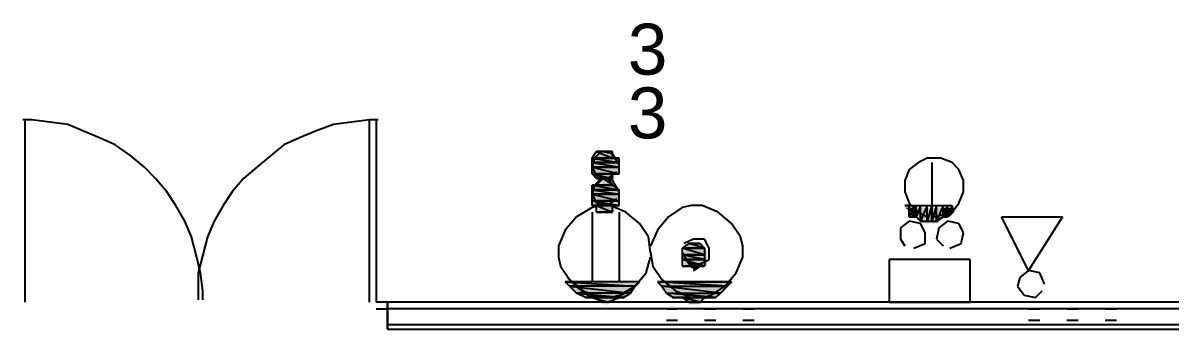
# Model space of a CAD drawing. Header units: millimetres. Extents: x 5 to 415, y 48 to 251.
# Drawn here: x 40.96 to 49.95, y 106.61 to 109.01 of the extents above; entities that cross this region are included whole.
import ezdxf

# ---------------------------------------------------------------- set-up
doc = ezdxf.new("R2010")
doc.units = ezdxf.units.MM
for name, color, linetype in [('H', 7, 'Continuous'), ('P', 7, 'Continuous'), ('T', 7, 'Continuous')]:
    doc.layers.add(name, color=color, linetype=linetype)

msp = doc.modelspace()

# ---------------------------------------------------------------- hatches: boundary and pattern name
at = {"layer": 'H', "linetype": 'Continuous'}
for points in [[(45.42, 107.95), (45.473, 107.985), (45.597, 107.985), (45.597, 107.95), (45.42, 107.95)], [(45.42, 107.915), (45.42, 107.95), (45.632, 107.95), (45.632, 107.915), (45.42, 107.915)], [(45.42, 107.862), (45.42, 107.915), (45.632, 107.915), (45.632, 107.862), (45.42, 107.862)], [(45.42, 107.827), (45.42, 107.862), (45.632, 107.862), (45.632, 107.827), (45.42, 107.827)], [(45.473, 107.774), (45.42, 107.827), (45.597, 107.827), (45.597, 107.774), (45.473, 107.774)], [(45.42, 107.703), (45.42, 107.738), (45.597, 107.738), (45.632, 107.703), (45.42, 107.703)], [(45.473, 107.738), (45.508, 107.774), (45.544, 107.774), (45.597, 107.738), (45.473, 107.738)], [(45.42, 107.65), (45.42, 107.703), (45.632, 107.703), (45.632, 107.65), (45.42, 107.65)], [(45.42, 107.615), (45.42, 107.65), (45.632, 107.65), (45.632, 107.615), (45.42, 107.615)], [(45.42, 107.562), (45.42, 107.615), (45.632, 107.615), (45.632, 107.562), (45.42, 107.562)], [(45.473, 107.527), (45.473, 107.562), (45.597, 107.562), (45.597, 107.527), (45.473, 107.527)], [(47.925, 107.527), (47.872, 107.562), (47.925, 107.562), (47.925, 107.527)], [(47.925, 107.491), (47.925, 107.562), (47.96, 107.562), (47.96, 107.491), (47.925, 107.491)], [(47.96, 107.491), (47.96, 107.562), (48.013, 107.562), (48.013, 107.438), (47.96, 107.491)], [(48.013, 107.438), (48.013, 107.562), (48.048, 107.562), (48.048, 107.438), (48.013, 107.438)], [(48.048, 107.438), (48.048, 107.562), (48.084, 107.562), (48.084, 107.438), (48.048, 107.438)], [(48.084, 107.438), (48.084, 107.562), (48.137, 107.562), (48.137, 107.438), (48.084, 107.438)], [(48.137, 107.438), (48.137, 107.562), (48.172, 107.562), (48.172, 107.491), (48.137, 107.438)], [(48.172, 107.491), (48.172, 107.562), (48.225, 107.562), (48.225, 107.491), (48.172, 107.491)], [(48.225, 107.491), (48.225, 107.562), (48.26, 107.562), (48.26, 107.527), (48.225, 107.491)], [(46.143, 107.227), (46.179, 107.28), (46.267, 107.28), (46.32, 107.227), (46.143, 107.227)], [(46.143, 107.192), (46.143, 107.227), (46.32, 107.227), (46.32, 107.192), (46.143, 107.192)], [(46.143, 107.156), (46.143, 107.192), (46.32, 107.192), (46.32, 107.156), (46.143, 107.156)], [(46.143, 107.103), (46.143, 107.156), (46.32, 107.156), (46.32, 107.103), (46.143, 107.103)], [(46.232, 107.068), (46.179, 107.103), (46.267, 107.103), (46.232, 107.068)], [(45.261, 106.927), (45.208, 106.98), (45.808, 106.98), (45.755, 106.927), (45.261, 106.927)], [(45.297, 106.892), (45.261, 106.927), (45.755, 106.927), (45.72, 106.892), (45.297, 106.892)], [(45.967, 106.927), (45.932, 106.98), (46.531, 106.98), (46.478, 106.927), (45.967, 106.927)], [(46.02, 106.892), (45.967, 106.927), (46.478, 106.927), (46.443, 106.892), (46.02, 106.892)], [(45.385, 106.856), (45.297, 106.892), (45.72, 106.892), (45.685, 106.856), (45.385, 106.856)], [(45.508, 106.803), (45.42, 106.856), (45.632, 106.856), (45.544, 106.803), (45.508, 106.803)], [(46.055, 106.856), (46.02, 106.892), (46.443, 106.892), (46.39, 106.856), (46.055, 106.856)], [(46.179, 106.803), (46.143, 106.856), (46.32, 106.856), (46.267, 106.803), (46.179, 106.803)]]:
    msp.add_hatch(color=256, dxfattribs=at).paths.add_polyline_path(points)

# ---------------------------------------------------------------- linework, layer by layer
at = {"layer": 'P'}
for points in [[(41.028, 108.25), (40.958, 108.25)], [(40.975, 106.821), (40.975, 108.25)], [(40.975, 106.821), (40.975, 108.25)], [(41.169, 108.232), (41.028, 108.25)], [(41.31, 108.215), (41.169, 108.232)], [(41.434, 108.162), (41.31, 108.215)], [(43.392, 108.215), (43.251, 108.162)], [(43.533, 108.232), (43.392, 108.215)], [(43.674, 108.25), (43.533, 108.232)], [(43.674, 106.821), (43.674, 108.25)], [(43.744, 108.25), (43.674, 108.25)], [(43.727, 108.25), (43.727, 106.821)], [(41.557, 108.109), (41.434, 108.162)], [(41.681, 108.056), (41.557, 108.109)], [(43.127, 108.109), (43.004, 108.056)], [(43.251, 108.162), (43.127, 108.109)], [(41.804, 107.968), (41.681, 108.056)], [(43.004, 108.056), (42.898, 107.968)], [(41.91, 107.879), (41.804, 107.968)], [(42.898, 107.968), (42.792, 107.879)], [(45.42, 107.95), (45.455, 108.003)], [(45.438, 107.95), (45.42, 107.879)], [(45.579, 107.95), (45.42, 107.95)], [(45.632, 107.95), (45.42, 107.95)], [(45.42, 107.95), (45.632, 107.95)], [(45.632, 107.95), (45.42, 107.95)], [(45.42, 107.95), (45.579, 107.95)], [(45.632, 107.95), (45.42, 107.95)], [(45.42, 107.95), (45.632, 107.915)], [(45.42, 107.95), (45.632, 107.915)], [(45.42, 107.915), (45.42, 107.95)], [(45.491, 108.003), (45.438, 107.95)], [(45.579, 108.003), (45.455, 108.003)], [(45.455, 108.003), (45.508, 108.003)], [(45.579, 108.003), (45.455, 108.003)], [(45.455, 108.003), (45.579, 108.003)], [(45.455, 108.003), (45.579, 108.003)], [(45.579, 108.003), (45.455, 108.003)], [(45.579, 108.003), (45.455, 108.003)], [(45.455, 108.003), (45.579, 107.95)], [(45.455, 108.003), (45.579, 107.95)], [(45.579, 107.985), (45.491, 108.003)], [(45.508, 108.003), (45.544, 108.003)], [(45.544, 108.003), (45.508, 108.003)], [(45.544, 108.003), (45.508, 108.003)], [(45.508, 108.003), (45.544, 108.003)], [(45.508, 108.003), (45.579, 108.003)], [(45.544, 108.003), (45.579, 108.003)], [(45.579, 108.003), (45.544, 108.003)], [(45.579, 108.003), (45.579, 108.003)], [(45.579, 108.003), (45.579, 108.003)], [(45.579, 107.95), (45.579, 108.003)], [(45.632, 107.897), (45.579, 107.985)], [(45.579, 107.95), (45.632, 107.95)], [(45.632, 107.915), (45.632, 107.95)], [(48.048, 107.95), (47.978, 107.915)], [(48.048, 107.95), (47.978, 107.915)], [(48.154, 107.95), (48.048, 107.95)], [(48.154, 107.95), (48.048, 107.95)], [(48.242, 107.915), (48.154, 107.95)], [(48.242, 107.915), (48.154, 107.95)], [(41.998, 107.791), (41.91, 107.879)], [(42.792, 107.879), (42.686, 107.791)], [(45.632, 107.915), (45.42, 107.915)], [(45.632, 107.915), (45.42, 107.915)], [(45.42, 107.915), (45.632, 107.915)], [(45.42, 107.915), (45.632, 107.915)], [(45.632, 107.915), (45.42, 107.915)], [(45.632, 107.915), (45.42, 107.915)], [(45.42, 107.915), (45.632, 107.879)], [(45.42, 107.915), (45.632, 107.879)], [(45.42, 107.879), (45.42, 107.915)], [(45.42, 107.879), (45.455, 107.809)], [(45.632, 107.879), (45.42, 107.879)], [(45.632, 107.879), (45.42, 107.879)], [(45.42, 107.879), (45.632, 107.879)], [(45.42, 107.879), (45.632, 107.879)], [(45.632, 107.879), (45.42, 107.879)], [(45.632, 107.879), (45.42, 107.879)], [(45.42, 107.879), (45.632, 107.827)], [(45.42, 107.879), (45.632, 107.827)], [(45.42, 107.827), (45.42, 107.879)], [(45.632, 107.827), (45.42, 107.827)], [(45.632, 107.827), (45.42, 107.827)], [(45.42, 107.827), (45.632, 107.827)], [(45.42, 107.827), (45.632, 107.827)], [(45.632, 107.827), (45.42, 107.827)], [(45.579, 107.827), (45.42, 107.827)], [(45.42, 107.827), (45.579, 107.827)], [(45.579, 107.827), (45.42, 107.827)], [(45.42, 107.827), (45.632, 107.827)], [(45.579, 107.827), (45.42, 107.827)], [(45.42, 107.827), (45.579, 107.791)], [(45.42, 107.827), (45.579, 107.791)], [(45.455, 107.791), (45.42, 107.827)], [(45.544, 107.791), (45.614, 107.844)], [(45.632, 107.827), (45.579, 107.827)], [(45.579, 107.791), (45.579, 107.827)], [(45.632, 107.915), (45.632, 107.915)], [(45.632, 107.915), (45.632, 107.915)], [(45.632, 107.879), (45.632, 107.915)], [(45.632, 107.879), (45.632, 107.879)], [(45.632, 107.879), (45.632, 107.879)], [(45.632, 107.827), (45.632, 107.879)], [(45.632, 107.827), (45.632, 107.827)], [(45.632, 107.827), (45.632, 107.827)], [(47.907, 107.862), (47.872, 107.774)], [(47.907, 107.862), (47.872, 107.774)], [(47.978, 107.915), (47.907, 107.862)], [(47.978, 107.915), (47.907, 107.862)], [(48.084, 107.915), (48.084, 107.456)], [(48.295, 107.862), (48.242, 107.915)], [(48.295, 107.862), (48.242, 107.915)], [(48.331, 107.774), (48.295, 107.862)], [(48.331, 107.774), (48.295, 107.862)], [(42.086, 107.685), (41.998, 107.791)], [(42.686, 107.791), (42.598, 107.685)], [(45.438, 107.738), (45.42, 107.668)], [(45.579, 107.738), (45.42, 107.738)], [(45.42, 107.738), (45.455, 107.738)], [(45.579, 107.738), (45.42, 107.738)], [(45.42, 107.738), (45.632, 107.703)], [(45.42, 107.738), (45.632, 107.703)], [(45.42, 107.703), (45.42, 107.738)], [(45.491, 107.791), (45.438, 107.738)], [(45.455, 107.809), (45.544, 107.791)], [(45.455, 107.738), (45.508, 107.791)], [(45.579, 107.791), (45.455, 107.791)], [(45.579, 107.791), (45.455, 107.791)], [(45.455, 107.791), (45.579, 107.791)], [(45.455, 107.791), (45.579, 107.791)], [(45.579, 107.791), (45.455, 107.791)], [(45.579, 107.791), (45.455, 107.791)], [(45.455, 107.791), (45.544, 107.791)], [(45.455, 107.791), (45.544, 107.791)], [(45.508, 107.791), (45.455, 107.791)], [(45.579, 107.738), (45.455, 107.738)], [(45.579, 107.738), (45.455, 107.738)], [(45.455, 107.738), (45.579, 107.738)], [(45.455, 107.738), (45.579, 107.738)], [(45.579, 107.738), (45.455, 107.738)], [(45.579, 107.738), (45.455, 107.738)], [(45.455, 107.738), (45.579, 107.738)], [(45.455, 107.738), (45.579, 107.738)], [(45.579, 107.774), (45.491, 107.791)], [(45.508, 107.791), (45.544, 107.791)], [(45.544, 107.791), (45.508, 107.791)], [(45.544, 107.791), (45.508, 107.791)], [(45.508, 107.791), (45.544, 107.791)], [(45.508, 107.791), (45.579, 107.738)], [(45.544, 107.791), (45.508, 107.791)], [(45.508, 107.791), (45.544, 107.791)], [(45.544, 107.791), (45.508, 107.791)], [(45.544, 107.791), (45.579, 107.738)], [(45.579, 107.738), (45.544, 107.791)], [(45.544, 107.791), (45.579, 107.791)], [(45.544, 107.791), (45.544, 107.791)], [(45.544, 107.791), (45.544, 107.791)], [(45.579, 107.791), (45.579, 107.791)], [(45.579, 107.791), (45.579, 107.791)], [(45.632, 107.685), (45.579, 107.774)], [(45.579, 107.738), (45.579, 107.738)], [(45.579, 107.738), (45.579, 107.738)], [(45.579, 107.738), (45.579, 107.738)], [(45.632, 107.703), (45.579, 107.738)], [(47.872, 107.774), (47.872, 107.685)], [(47.872, 107.774), (47.872, 107.685)], [(48.331, 107.685), (48.331, 107.774)], [(48.331, 107.685), (48.331, 107.774)], [(42.157, 107.58), (42.086, 107.685)], [(42.598, 107.685), (42.527, 107.58)], [(45.632, 107.703), (45.42, 107.703)], [(45.632, 107.703), (45.42, 107.703)], [(45.42, 107.703), (45.632, 107.703)], [(45.42, 107.703), (45.632, 107.703)], [(45.632, 107.703), (45.42, 107.703)], [(45.632, 107.703), (45.42, 107.703)], [(45.42, 107.703), (45.632, 107.668)], [(45.42, 107.703), (45.632, 107.668)], [(45.42, 107.668), (45.42, 107.703)], [(45.42, 107.668), (45.455, 107.597)], [(45.632, 107.668), (45.42, 107.668)], [(45.632, 107.668), (45.42, 107.668)], [(45.42, 107.668), (45.632, 107.668)], [(45.42, 107.668), (45.632, 107.668)], [(45.632, 107.668), (45.42, 107.668)], [(45.632, 107.668), (45.42, 107.668)], [(45.42, 107.668), (45.632, 107.615)], [(45.42, 107.668), (45.632, 107.615)], [(45.42, 107.615), (45.42, 107.668)], [(45.632, 107.703), (45.632, 107.703)], [(45.632, 107.703), (45.632, 107.703)], [(45.632, 107.668), (45.632, 107.703)], [(45.632, 107.668), (45.632, 107.668)], [(45.632, 107.668), (45.632, 107.668)], [(45.632, 107.615), (45.632, 107.668)], [(47.872, 107.685), (47.907, 107.597)], [(47.872, 107.685), (47.907, 107.597)], [(48.295, 107.597), (48.331, 107.685)], [(48.295, 107.597), (48.331, 107.685)], [(42.228, 107.456), (42.157, 107.58)], [(42.527, 107.58), (42.457, 107.456)], [(45.42, 107.562), (45.297, 107.491)], [(45.42, 107.562), (45.297, 107.491)], [(45.632, 107.615), (45.42, 107.615)], [(45.632, 107.615), (45.42, 107.615)], [(45.42, 107.615), (45.632, 107.615)], [(45.42, 107.615), (45.632, 107.615)], [(45.632, 107.615), (45.42, 107.615)], [(45.632, 107.615), (45.42, 107.615)], [(45.42, 107.615), (45.632, 107.58)], [(45.42, 107.615), (45.632, 107.58)], [(45.42, 107.58), (45.42, 107.615)], [(45.491, 107.58), (45.42, 107.562)], [(45.491, 107.58), (45.42, 107.562)], [(45.632, 107.58), (45.42, 107.58)], [(45.579, 107.58), (45.42, 107.58)], [(45.42, 107.58), (45.579, 107.58)], [(45.579, 107.58), (45.42, 107.58)], [(45.42, 107.58), (45.632, 107.58)], [(45.579, 107.58), (45.42, 107.58)], [(45.42, 107.58), (45.579, 107.58)], [(45.42, 107.58), (45.579, 107.58)], [(45.455, 107.58), (45.42, 107.58)], [(45.455, 107.597), (45.544, 107.58)], [(45.579, 107.58), (45.455, 107.58)], [(45.579, 107.58), (45.455, 107.58)], [(45.455, 107.58), (45.579, 107.527)], [(45.455, 107.58), (45.579, 107.527)], [(45.455, 107.527), (45.455, 107.58)], [(45.561, 107.58), (45.491, 107.58)], [(45.561, 107.58), (45.491, 107.58)], [(45.544, 107.58), (45.614, 107.633)], [(45.685, 107.527), (45.561, 107.58)], [(45.685, 107.527), (45.561, 107.58)], [(45.632, 107.58), (45.579, 107.58)], [(45.579, 107.58), (45.579, 107.58)], [(45.579, 107.527), (45.579, 107.58)], [(45.632, 107.615), (45.632, 107.615)], [(45.632, 107.615), (45.632, 107.615)], [(45.632, 107.58), (45.632, 107.615)], [(46.126, 107.562), (46.02, 107.491)], [(46.196, 107.58), (46.126, 107.562)], [(46.284, 107.58), (46.196, 107.58)], [(46.408, 107.527), (46.284, 107.58)], [(47.907, 107.58), (47.872, 107.58)], [(47.872, 107.58), (47.907, 107.58)], [(47.907, 107.597), (47.978, 107.527)], [(47.907, 107.597), (47.978, 107.527)], [(47.96, 107.58), (47.907, 107.491)], [(47.96, 107.58), (47.907, 107.491)], [(47.907, 107.491), (47.907, 107.58)], [(47.907, 107.58), (47.96, 107.58)], [(47.907, 107.491), (47.907, 107.58)], [(47.907, 107.58), (47.907, 107.491)], [(47.995, 107.58), (47.96, 107.491)], [(47.995, 107.58), (47.96, 107.491)], [(47.96, 107.491), (47.96, 107.58)], [(47.96, 107.58), (47.995, 107.58)], [(47.96, 107.491), (47.96, 107.58)], [(48.048, 107.58), (47.995, 107.456)], [(48.048, 107.58), (47.995, 107.456)], [(47.995, 107.456), (47.995, 107.58)], [(47.995, 107.58), (48.048, 107.58)], [(47.995, 107.456), (47.995, 107.58)], [(48.084, 107.58), (48.048, 107.456)], [(48.084, 107.58), (48.048, 107.456)], [(48.048, 107.456), (48.048, 107.58)], [(48.048, 107.58), (48.084, 107.58)], [(48.048, 107.456), (48.048, 107.58)], [(48.119, 107.58), (48.084, 107.456)], [(48.119, 107.58), (48.084, 107.456)], [(48.084, 107.456), (48.084, 107.58)], [(48.084, 107.58), (48.119, 107.58)], [(48.084, 107.456), (48.084, 107.58)], [(48.172, 107.58), (48.119, 107.456)], [(48.172, 107.58), (48.119, 107.456)], [(48.119, 107.456), (48.119, 107.58)], [(48.119, 107.58), (48.172, 107.58)], [(48.119, 107.456), (48.119, 107.58)], [(48.207, 107.58), (48.172, 107.491)], [(48.207, 107.58), (48.172, 107.491)], [(48.172, 107.491), (48.172, 107.58)], [(48.172, 107.58), (48.207, 107.58)], [(48.172, 107.491), (48.172, 107.58)], [(48.242, 107.58), (48.207, 107.491)], [(48.207, 107.491), (48.207, 107.58)], [(48.207, 107.58), (48.242, 107.58)], [(48.207, 107.491), (48.207, 107.58)], [(48.242, 107.527), (48.295, 107.597)], [(48.242, 107.527), (48.295, 107.597)], [(48.242, 107.58), (48.242, 107.58)], [(48.242, 107.58), (48.242, 107.58)], [(48.242, 107.58), (48.242, 107.527)], [(48.242, 107.527), (48.242, 107.58)], [(48.242, 107.527), (48.242, 107.58)], [(48.242, 107.58), (48.242, 107.527)], [(45.297, 107.491), (45.208, 107.386)], [(45.297, 107.491), (45.208, 107.386)], [(45.42, 107.527), (45.42, 106.98)], [(45.579, 107.527), (45.455, 107.527)], [(45.579, 107.527), (45.455, 107.527)], [(45.455, 107.527), (45.544, 107.527)], [(45.455, 107.527), (45.544, 107.527)], [(45.508, 107.527), (45.455, 107.527)], [(45.544, 107.527), (45.508, 107.527)], [(45.508, 107.527), (45.544, 107.527)], [(45.544, 107.527), (45.508, 107.527)], [(45.544, 107.527), (45.579, 107.527)], [(45.544, 107.527), (45.544, 107.527)], [(45.544, 107.527), (45.544, 107.527)], [(45.632, 107.527), (45.632, 106.98)], [(45.791, 107.438), (45.685, 107.527)], [(45.791, 107.438), (45.685, 107.527)], [(46.02, 107.491), (45.932, 107.386)], [(46.514, 107.438), (46.408, 107.527)], [(47.907, 107.527), (47.907, 107.527)], [(47.907, 107.527), (47.907, 107.527)], [(47.907, 107.491), (47.96, 107.491)], [(47.96, 107.491), (47.995, 107.456)], [(47.978, 107.527), (48.048, 107.491)], [(47.978, 107.527), (48.048, 107.491)], [(48.101, 107.491), (48.242, 107.527)], [(48.101, 107.491), (48.242, 107.527)], [(48.119, 107.456), (48.172, 107.491)], [(48.172, 107.491), (48.207, 107.491)], [(48.242, 107.527), (48.207, 107.491)], [(48.207, 107.491), (48.242, 107.527)], [(48.842, 107.068), (48.63, 107.491)], [(48.63, 107.491), (49.107, 107.491)], [(49.107, 107.491), (48.842, 107.068)], [(42.28, 107.333), (42.228, 107.456)], [(42.457, 107.456), (42.404, 107.333)], [(45.208, 107.386), (45.156, 107.262)], [(45.208, 107.386), (45.156, 107.262)], [(45.861, 107.333), (45.791, 107.438)], [(45.861, 107.333), (45.791, 107.438)], [(45.932, 107.386), (45.879, 107.262)], [(46.584, 107.333), (46.514, 107.438)], [(47.907, 107.456), (47.837, 107.403)], [(47.837, 107.403), (47.837, 107.315)], [(47.995, 107.438), (47.907, 107.456)], [(47.995, 107.456), (48.048, 107.456)], [(48.031, 107.368), (47.995, 107.438)], [(48.048, 107.456), (48.084, 107.456)], [(48.084, 107.456), (48.119, 107.456)], [(48.137, 107.403), (48.119, 107.315)], [(48.207, 107.456), (48.137, 107.403)], [(48.295, 107.438), (48.207, 107.456)], [(48.331, 107.368), (48.295, 107.438)], [(42.316, 107.192), (42.28, 107.333)], [(42.404, 107.333), (42.369, 107.192)], [(45.879, 107.209), (45.861, 107.333)], [(45.879, 107.209), (45.861, 107.333)], [(46.214, 107.315), (46.143, 107.28)], [(46.302, 107.315), (46.214, 107.315)], [(46.337, 107.244), (46.302, 107.315)], [(46.602, 107.262), (46.584, 107.333)], [(47.837, 107.315), (47.872, 107.262)], [(48.031, 107.28), (48.031, 107.368)], [(48.119, 107.315), (48.172, 107.262)], [(48.313, 107.28), (48.331, 107.368)], [(45.156, 107.262), (45.156, 107.174)], [(45.156, 107.262), (45.156, 107.174)], [(45.879, 107.209), (45.896, 107.103)], [(46.179, 107.28), (46.126, 107.244)], [(46.302, 107.192), (46.126, 107.244)], [(46.126, 107.244), (46.126, 107.192)], [(46.302, 107.192), (46.126, 107.244)], [(46.126, 107.244), (46.302, 107.244)], [(46.126, 107.244), (46.302, 107.244)], [(46.302, 107.244), (46.126, 107.244)], [(46.126, 107.244), (46.126, 107.244)], [(46.302, 107.244), (46.126, 107.244)], [(46.126, 107.244), (46.126, 107.244)], [(46.126, 107.244), (46.302, 107.244)], [(46.126, 107.244), (46.302, 107.244)], [(46.302, 107.244), (46.126, 107.244)], [(46.126, 107.244), (46.302, 107.244)], [(46.302, 107.244), (46.126, 107.244)], [(46.126, 107.244), (46.126, 107.244)], [(46.126, 107.244), (46.302, 107.244)], [(46.126, 107.209), (46.179, 107.121)], [(46.302, 107.244), (46.179, 107.28)], [(46.302, 107.244), (46.179, 107.28)], [(46.179, 107.28), (46.267, 107.28)], [(46.179, 107.28), (46.267, 107.28)], [(46.267, 107.28), (46.179, 107.28)], [(46.179, 107.28), (46.179, 107.28)], [(46.267, 107.28), (46.179, 107.28)], [(46.179, 107.28), (46.179, 107.28)], [(46.179, 107.28), (46.267, 107.28)], [(46.179, 107.28), (46.267, 107.28)], [(46.267, 107.28), (46.179, 107.28)], [(46.179, 107.28), (46.267, 107.28)], [(46.267, 107.28), (46.179, 107.28)], [(46.179, 107.28), (46.179, 107.28)], [(46.214, 107.28), (46.179, 107.28)], [(46.179, 107.28), (46.214, 107.28)], [(46.214, 107.28), (46.267, 107.28)], [(46.267, 107.28), (46.214, 107.28)], [(46.267, 107.28), (46.302, 107.244)], [(46.302, 107.244), (46.302, 107.192)], [(46.337, 107.156), (46.337, 107.244)], [(46.602, 107.174), (46.602, 107.262)], [(47.943, 107.244), (48.031, 107.28)], [(48.225, 107.244), (48.313, 107.28)], [(42.351, 107.05), (42.316, 107.192)], [(42.369, 107.192), (42.333, 107.05)], [(45.156, 107.174), (45.173, 107.103)], [(45.156, 107.174), (45.173, 107.103)], [(45.843, 107.05), (45.879, 107.174)], [(45.843, 107.05), (45.879, 107.174)], [(46.302, 107.156), (46.126, 107.192)], [(46.126, 107.192), (46.126, 107.156)], [(46.302, 107.156), (46.126, 107.192)], [(46.126, 107.192), (46.302, 107.192)], [(46.126, 107.192), (46.302, 107.192)], [(46.302, 107.192), (46.126, 107.192)], [(46.126, 107.192), (46.126, 107.192)], [(46.302, 107.192), (46.126, 107.192)], [(46.126, 107.192), (46.126, 107.192)], [(46.126, 107.192), (46.302, 107.192)], [(46.126, 107.192), (46.302, 107.192)], [(46.302, 107.103), (46.126, 107.156)], [(46.126, 107.156), (46.126, 107.103)], [(46.302, 107.103), (46.126, 107.156)], [(46.126, 107.156), (46.302, 107.156)], [(46.126, 107.156), (46.302, 107.156)], [(46.302, 107.156), (46.126, 107.156)], [(46.126, 107.156), (46.126, 107.156)], [(46.302, 107.156), (46.126, 107.156)], [(46.126, 107.156), (46.126, 107.156)], [(46.126, 107.156), (46.302, 107.156)], [(46.126, 107.156), (46.302, 107.156)], [(46.302, 107.156), (46.126, 107.156)], [(46.126, 107.156), (46.302, 107.156)], [(46.302, 107.156), (46.126, 107.156)], [(46.126, 107.156), (46.126, 107.156)], [(46.126, 107.156), (46.302, 107.156)], [(46.179, 107.121), (46.267, 107.121)], [(46.267, 107.121), (46.337, 107.156)], [(46.302, 107.192), (46.302, 107.156)], [(46.302, 107.156), (46.302, 107.103)], [(46.549, 107.05), (46.602, 107.174)], [(48.383, 107.156), (47.748, 107.156)], [(47.748, 107.156), (47.748, 106.821)], [(48.383, 106.821), (48.383, 107.156)], [(42.333, 107.05), (42.333, 106.909)], [(42.369, 106.909), (42.351, 107.05)], [(45.173, 107.103), (45.244, 106.998)], [(45.173, 107.103), (45.244, 106.998)], [(45.755, 106.945), (45.843, 107.05)], [(45.755, 106.945), (45.843, 107.05)], [(45.896, 107.103), (45.967, 106.998)], [(46.267, 107.103), (46.126, 107.103)], [(46.126, 107.103), (46.179, 107.103)], [(46.267, 107.103), (46.126, 107.103)], [(46.126, 107.103), (46.302, 107.103)], [(46.126, 107.103), (46.302, 107.103)], [(46.179, 107.103), (46.179, 107.103)], [(46.179, 107.103), (46.179, 107.103)], [(46.179, 107.103), (46.267, 107.103)], [(46.267, 107.103), (46.179, 107.103)], [(46.179, 107.103), (46.179, 107.103)], [(46.267, 107.103), (46.179, 107.103)], [(46.179, 107.103), (46.179, 107.103)], [(46.179, 107.103), (46.267, 107.103)], [(46.179, 107.103), (46.267, 107.103)], [(46.267, 107.103), (46.179, 107.103)], [(46.179, 107.103), (46.267, 107.103)], [(46.267, 107.103), (46.179, 107.103)], [(46.179, 107.103), (46.179, 107.103)], [(46.179, 107.103), (46.267, 107.103)], [(46.214, 107.068), (46.267, 107.103)], [(46.267, 107.103), (46.214, 107.068)], [(46.302, 107.103), (46.267, 107.103)], [(46.461, 106.945), (46.549, 107.05)], [(48.842, 107.068), (48.772, 107.015)], [(48.93, 107.05), (48.842, 107.068)], [(48.966, 106.962), (48.93, 107.05)], [(45.791, 106.98), (45.208, 106.98)], [(45.208, 106.98), (45.755, 106.945)], [(45.208, 106.98), (45.755, 106.945)], [(45.244, 106.945), (45.208, 106.98)], [(45.791, 106.98), (45.208, 106.98)], [(45.226, 107.015), (45.314, 106.927)], [(45.244, 106.998), (45.35, 106.909)], [(45.244, 106.998), (45.35, 106.909)], [(45.755, 106.945), (45.244, 106.945)], [(45.755, 106.945), (45.244, 106.945)], [(45.244, 106.945), (45.72, 106.892)], [(45.244, 106.945), (45.72, 106.892)], [(45.297, 106.892), (45.244, 106.945)], [(45.314, 106.927), (45.385, 106.874)], [(45.632, 106.874), (45.755, 106.945)], [(45.632, 106.874), (45.755, 106.945)], [(45.649, 106.874), (45.738, 106.927)], [(45.72, 106.892), (45.755, 106.945)], [(45.738, 106.927), (45.791, 106.98)], [(45.755, 106.945), (45.791, 106.98)], [(46.478, 106.945), (45.932, 106.98)], [(45.932, 106.98), (45.967, 106.945)], [(46.478, 106.945), (45.932, 106.98)], [(45.932, 106.98), (46.514, 106.98)], [(46.514, 106.98), (45.932, 106.98)], [(45.967, 106.998), (46.073, 106.909)], [(46.426, 106.892), (45.967, 106.945)], [(45.967, 106.945), (46.002, 106.892)], [(46.426, 106.892), (45.967, 106.945)], [(45.967, 106.945), (46.478, 106.945)], [(45.967, 106.945), (46.478, 106.945)], [(46.355, 106.874), (46.461, 106.945)], [(46.478, 106.945), (46.426, 106.892)], [(46.514, 106.98), (46.478, 106.945)], [(48.772, 107.015), (48.754, 106.945)], [(48.754, 106.945), (48.807, 106.874)], [(42.333, 106.909), (42.333, 106.839)], [(42.369, 106.839), (42.369, 106.909)], [(45.72, 106.892), (45.297, 106.892)], [(45.72, 106.892), (45.297, 106.892)], [(45.297, 106.892), (45.667, 106.856)], [(45.297, 106.892), (45.667, 106.856)], [(45.367, 106.856), (45.297, 106.892)], [(45.35, 106.909), (45.491, 106.856)], [(45.35, 106.909), (45.491, 106.856)], [(45.667, 106.856), (45.367, 106.856)], [(45.667, 106.856), (45.367, 106.856)], [(45.367, 106.856), (45.632, 106.856)], [(45.367, 106.856), (45.632, 106.856)], [(45.42, 106.856), (45.367, 106.856)], [(45.385, 106.874), (45.473, 106.856)], [(45.632, 106.856), (45.42, 106.856)], [(45.632, 106.856), (45.42, 106.856)], [(45.42, 106.856), (45.544, 106.821)], [(45.42, 106.856), (45.544, 106.821)], [(45.508, 106.821), (45.42, 106.856)], [(45.473, 106.856), (45.561, 106.856)], [(45.491, 106.856), (45.561, 106.856)], [(45.491, 106.856), (45.561, 106.856)], [(45.544, 106.821), (45.632, 106.856)], [(45.561, 106.856), (45.632, 106.874)], [(45.561, 106.856), (45.632, 106.874)], [(45.561, 106.856), (45.649, 106.874)], [(45.632, 106.856), (45.667, 106.856)], [(45.667, 106.856), (45.72, 106.892)], [(46.39, 106.856), (46.002, 106.892)], [(46.002, 106.892), (46.055, 106.856)], [(46.39, 106.856), (46.002, 106.892)], [(46.002, 106.892), (46.426, 106.892)], [(46.002, 106.892), (46.426, 106.892)], [(46.302, 106.856), (46.055, 106.856)], [(46.055, 106.856), (46.126, 106.856)], [(46.302, 106.856), (46.055, 106.856)], [(46.055, 106.856), (46.39, 106.856)], [(46.055, 106.856), (46.39, 106.856)], [(46.073, 106.909), (46.196, 106.856)], [(46.267, 106.821), (46.126, 106.856)], [(46.126, 106.856), (46.179, 106.821)], [(46.267, 106.821), (46.126, 106.856)], [(46.126, 106.856), (46.302, 106.856)], [(46.126, 106.856), (46.302, 106.856)], [(46.196, 106.856), (46.284, 106.856)], [(46.302, 106.856), (46.267, 106.821)], [(46.284, 106.856), (46.355, 106.874)], [(46.39, 106.856), (46.302, 106.856)], [(46.426, 106.892), (46.39, 106.856)], [(48.807, 106.874), (48.895, 106.856)], [(48.895, 106.856), (48.948, 106.909)], [(43.815, 106.821), (43.727, 106.821)], [(43.727, 106.768), (43.815, 106.768)], [(58.332, 106.821), (43.815, 106.821)], [(58.332, 106.821), (43.815, 106.821)], [(43.815, 106.609), (43.815, 106.821)], [(43.815, 106.821), (43.815, 106.609)], [(43.815, 106.609), (43.815, 106.821)], [(43.815, 106.609), (43.815, 106.821)], [(43.815, 106.821), (43.815, 106.609)], [(43.815, 106.609), (43.815, 106.821)], [(58.332, 106.768), (43.815, 106.768)], [(45.544, 106.821), (45.508, 106.821)], [(46.002, 106.768), (46.09, 106.768)], [(46.179, 106.821), (46.267, 106.821)], [(46.302, 106.768), (46.39, 106.768)], [(46.602, 106.768), (46.69, 106.768)], [(47.748, 106.821), (48.383, 106.821)], [(48.842, 106.768), (48.93, 106.768)], [(49.142, 106.768), (49.23, 106.768)], [(49.442, 106.768), (49.53, 106.768)], [(46.002, 106.68), (46.09, 106.68)], [(46.302, 106.68), (46.39, 106.68)], [(46.602, 106.68), (46.69, 106.68)], [(48.842, 106.68), (48.93, 106.68)], [(49.142, 106.68), (49.23, 106.68)], [(49.442, 106.68), (49.53, 106.68)], [(43.815, 106.645), (58.332, 106.645)], [(43.815, 106.609), (58.332, 106.609)], [(43.815, 106.609), (58.332, 106.609)], [(46.002, 106.609), (46.09, 106.609)], [(46.302, 106.609), (46.39, 106.609)], [(46.602, 106.609), (46.69, 106.609)], [(48.842, 106.609), (48.93, 106.609)], [(49.142, 106.609), (49.23, 106.609)], [(49.442, 106.609), (49.53, 106.609)]]:
    msp.add_lwpolyline(points, dxfattribs=at)

# ---------------------------------------------------------------- texts
at = {"layer": 'T', "char_height": 0.4, "attachment_point": 7}
for insert in [(45.7, 108.6), (45.7, 108.1)]:
    msp.add_mtext('{\\fArial|b0|i0|c0|p18;3}', dxfattribs=dict(at, insert=insert))

doc.saveas('drawing.dxf')
